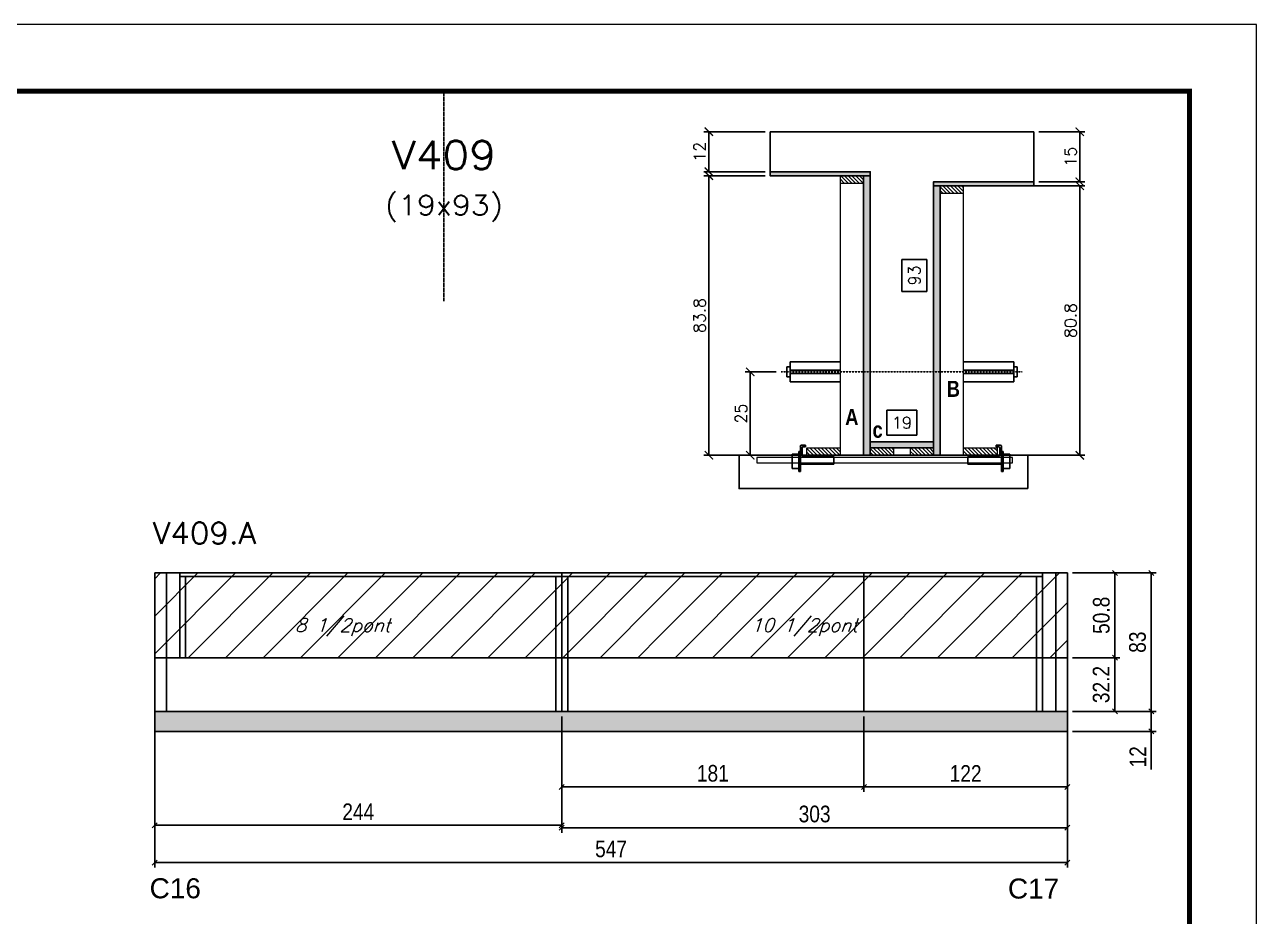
# Model space of a CAD drawing. Extents: x 137137 to 143418, y 10464 to 34486.
# Drawn here: x 141081 to 141819, y 25911 to 26446 of the extents above; entities that cross this region are included whole.
import ezdxf
from ezdxf.enums import TextEntityAlignment as Align

# ---------------------------------------------------------------- set-up
doc = ezdxf.new("R2010")
doc.units = 0
doc.linetypes.add('DASHED', pattern=[0.75, 0.5, -0.25])
doc.linetypes.add('HIDDEN', pattern=[0.375, 0.25, -0.125])
for name, color, linetype in [('5', 5, 'Continuous'), ('barrote', 251, 'Continuous'), ('COTA', 241, 'Continuous'), ('Cota Seção (2x)', 4, 'Continuous'), ('detalhes', 4, 'Continuous'), ('Painéis', 200, 'Continuous'), ('presilha', 1, 'Continuous'), ('Reaproveitamento', 251, 'Continuous'), ('SARR_2.2x7', 40, 'Continuous'), ('SARR_3.5x7', 81, 'Continuous'), ('TENSOR', 3, 'Continuous'), ('texto', 7, 'Continuous'), ('Texto de Titulo', 7, 'Continuous'), ('Texto Qtd Sarr', 242, 'Continuous')]:
    doc.layers.add(name, color=color, linetype=linetype)
for name, color, linetype, lineweight in [('CONCRETO', 251, 'Continuous', 25), ('Folhas', 255, 'Continuous', 9), ('Hachura', 251, 'Continuous', 9), ('Madeira', 126, 'Continuous', 18), ('SARRAFO DE PRESSAO', 251, 'DASHED', 9), ('SCO-___-LAJ', 2, 'Continuous', 0), ('Texto Seção', 7, 'Continuous', 15)]:
    doc.layers.add(name, color=color, linetype=linetype, lineweight=lineweight)
doc.styles.add('COTA TECNICA', font='techl___.ttf', dxfattribs={"height": 10})
doc.styles.add('REGUA-120', font='ROMANS.shx', dxfattribs={"height": 15})
doc.styles.add('Romans', font='romans.shx')
doc.styles.get("Standard").update_dxf_attribs({"font": 'arial.ttf'})
doc.styles.add('TECNICA', font='techb___.ttf', dxfattribs={"height": 10})
doc.dimstyles.new('Cota Seção (2x)', dxfattribs={"dimtxt": 7, "dimasz": 5, "dimexe": 3, "dimexo": 3, "dimgap": 2, "dimtad": 3, "dimdec": 1, "dimlfac": 0.5, "dimzin": 12, "dimdsep": 46, "dimtxsty": 'Romans', "dimblk": 'ARCHTICK', "dimcen": 0, "dimclrd": 4, "dimclre": 4, "dimclrt": 1, "dimadec": 1, "dimazin": 3, "dimtfac": 1, "dimtdec": 1, "dimtmove": 0, "dimatfit": 3, "dimldrblk": 'OBLIQUE', "dimfxl": 1, "dimtolj": 1, "dimtzin": 12, "dimarcsym": 0})
doc.dimstyles.new('Cota Seção interna', dxfattribs={"dimtxt": 7, "dimasz": 6, "dimexe": 0.18, "dimexo": 2, "dimgap": -4, "dimtad": 3, "dimdec": 1, "dimlfac": 0.5, "dimzin": 12, "dimdsep": 46, "dimtxsty": 'Romans', "dimblk": 'ARCHTICK', "dimcen": 0.09, "dimse1": 1, "dimse2": 1, "dimsd1": 1, "dimsd2": 1, "dimclrd": 180, "dimclre": 5, "dimclrt": 1, "dimadec": 0, "dimazin": 3, "dimtfac": 1, "dimtdec": 1, "dimtofl": 0, "dimtmove": 0, "dimatfit": 3, "dimldrblk": 'ARCHTICK', "dimfxl": 1, "dimtolj": 1, "dimtzin": 0, "dimarcsym": 0})
doc.dimstyles.new('PAINEL', dxfattribs={"dimtxt": 10, "dimasz": 3, "dimexe": 3, "dimexo": 3, "dimgap": 3, "dimtad": 1, "dimdec": 1, "dimzin": 12, "dimdsep": 46, "dimtxsty": 'COTA TECNICA', "dimblk1": 'OBLIQUE', "dimblk2": 'OBLIQUE', "dimsah": 1, "dimcen": 0.9, "dimclrd": 4, "dimclre": 4, "dimclrt": 240, "dimadec": 1, "dimazin": 3, "dimtfac": 1, "dimtdec": 1, "dimtmove": 0, "dimatfit": 3, "dimfxl": 1, "dimtolj": 1, "dimtzin": 12, "dimarcsym": 0})
pattern_1 = [(45, (1607.533, 49.999), (-11.2253202, 11.2253202), [])]

# ---------------------------------------------------------------- blocks, each defined once
blk = doc.blocks.new('9999999999')
at = {"layer": 'Folhas'}
blk.add_lwpolyline([(98138.98, 34190.21), (99623.98, 34190.21), (99623.98, 35240.21), (98138.98, 35240.21)], close=True, dxfattribs=at)
at = {"layer": 'Folhas', "color": 30, "const_width": 3}
blk.add_lwpolyline([(98213.98, 34230.21), (99583.98, 34230.21), (99583.98, 35200.21), (98213.98, 35200.21)], close=True, dxfattribs=at)
blk = doc.blocks.new('titulo1')
at = {"layer": 'Defpoints', "color": 252, "linetype": 'HIDDEN', "ltscale": 2}
blk.add_line((0, 0), (0, 125), dxfattribs=at)
at = {"layer": 'Defpoints', "style": 'Romans', "oblique": 15}
blk.add_attdef('FOLHA', text='', height=10, dxfattribs=at).set_placement((0, 15.58), align=Align.MIDDLE_CENTER)
at = {"layer": 'Texto Qtd Sarr', "color": 3, "style": 'Romans', "oblique": 15}
for tag, height, p in [('TITULO', 17, (0, 71.45)), ('SEÇÃO', 12, (0, 41.55))]:
    blk.add_attdef(tag, text='', height=height, dxfattribs=at).set_placement(p, align=Align.MIDDLE_CENTER)
blk = doc.blocks.new('_ArchTick')
at = {"color": 0, "linetype": 'ByBlock', "const_width": 0.15}
blk.add_lwpolyline([(-0.5, -0.5), (0.5, 0.5)], dxfattribs=at)
blk = doc.blocks.new('*D669')
at = {"layer": 'COTA', "color": 4, "lineweight": -2, "transparency": 16777216}
for p, q in [((141524.87, 26355.16), (141488.16, 26355.16)), ((141491.16, 26187.56), (141491.16, 26355.16)), ((141542.47, 26187.56), (141488.16, 26187.56))]:
    blk.add_line(p, q, dxfattribs=at)
at = {"layer": 'Defpoints', "color": 0, "transparency": 16777216}
for p in [(141491.16, 26355.16), (141527.87, 26355.16), (141545.47, 26187.56)]:
    blk.add_point(p, dxfattribs=at)
at = {"layer": 'COTA', "color": 4, "lineweight": -2, "transparency": 16777216, "xscale": 5, "yscale": 5, "zscale": 5}
for p, rotation in [((141491.16, 26355.16), 90), ((141491.16, 26187.56), 270)]:
    blk.add_blockref('_ArchTick', p, dxfattribs=dict(at, rotation=rotation))
at = {"layer": 'COTA', "color": 1, "transparency": 16777216, "insert": (141485.66, 26271.36), "char_height": 7, "attachment_point": 5, "rotation": 90, "style": 'Romans'}
blk.add_mtext('\\A1;83.8', dxfattribs=at)
blk = doc.blocks.new('_Oblique')
at = {"color": 0, "linetype": 'ByBlock', "lineweight": -2}
blk.add_line((-0.5, -0.5), (0.5, 0.5), dxfattribs=at)
blk = doc.blocks.new('*D670')
at = {"layer": 'COTA', "color": 4, "lineweight": -2, "transparency": 16777216}
for p, q in [((141524.87, 26381.56), (141488.16, 26381.56)), ((141491.16, 26357.56), (141491.16, 26381.56)), ((141524.87, 26357.56), (141488.16, 26357.56))]:
    blk.add_line(p, q, dxfattribs=at)
at = {"layer": 'Defpoints', "color": 0, "transparency": 16777216}
for p in [(141491.16, 26381.56), (141527.87, 26381.56), (141527.87, 26357.56)]:
    blk.add_point(p, dxfattribs=at)
at = {"layer": 'COTA', "color": 4, "lineweight": -2, "transparency": 16777216, "xscale": 5, "yscale": 5, "zscale": 5}
for p, rotation in [((141491.16, 26381.56), 90), ((141491.16, 26357.56), 270)]:
    blk.add_blockref('_ArchTick', p, dxfattribs=dict(at, rotation=rotation))
at = {"layer": 'COTA', "color": 1, "transparency": 16777216, "insert": (141485.66, 26369.56), "char_height": 7, "attachment_point": 5, "rotation": 90, "style": 'Romans'}
blk.add_mtext('\\A1;12', dxfattribs=at)
blk = doc.blocks.new('*D671')
at = {"layer": 'Cota Seção (2x)', "color": 180, "lineweight": -2, "transparency": 16777216}
for p, q in [((141621.87, 26305.03), (141606.87, 26305.03)), ((141606.87, 26305.03), (141606.87, 26285.7)), ((141621.87, 26285.7), (141621.87, 26305.03)), ((141606.87, 26285.7), (141621.87, 26285.7))]:
    blk.add_line(p, q, dxfattribs=at)
at = {"layer": 'Defpoints', "color": 0, "transparency": 16777216}
for p in [(141587.87, 26381.56), (141625.87, 26381.56), (141587.87, 26195.56)]:
    blk.add_point(p, dxfattribs=at)
at = {"layer": 'Cota Seção (2x)', "color": 1, "transparency": 16777216, "insert": (141614.37, 26295.36), "char_height": 7, "attachment_point": 5, "rotation": 90, "style": 'Romans'}
blk.add_mtext('\\A1;93', dxfattribs=at)
blk = doc.blocks.new('PRESILHA METÁLICA 1')
at = {"layer": 'presilha'}
for p, q in [((0, 13), (6, 13)), ((0, 13), (0, 0)), ((6, 15.5), (7.5, 15.5)), ((6, -2.5), (6, 15.5)), ((6, 13), (6, 0)), ((7.5, 10.6), (7.5, 19.9)), ((7.5, 15.5), (7.5, -2.5)), ((12, 21), (8.6, 21)), ((9, 11.6), (9, 18.9)), ((12, 19.5), (9.6, 19.5)), ((12, 21), (12, 19.5)), ((6, 0), (0, 0)), ((37.5, 4.1), (7.5, 4.1)), ((37.5, 11), (9.6, 11)), ((37.5, 11), (37.5, 4.1)), ((7.5, -2.5), (6, -2.5))]:
    blk.add_line(p, q, dxfattribs=at)
for centre, radius, start, end in [((8.6, 19.9), 1.14, 90, 180), ((9.6, 18.9), 0.57, 90, 180), ((9.6, 11.6), 0.57, 180, 270)]:
    blk.add_arc(centre, radius, start, end, dxfattribs=at)
blk = doc.blocks.new('*D672')
at = {"layer": 'Cota Seção (2x)', "color": 180, "lineweight": -2, "transparency": 16777216}
for p, q in [((141615.87, 26214.56), (141597.87, 26214.56)), ((141597.87, 26214.56), (141597.87, 26199.56)), ((141615.87, 26199.56), (141615.87, 26214.56)), ((141597.87, 26199.56), (141615.87, 26199.56))]:
    blk.add_line(p, q, dxfattribs=at)
at = {"layer": 'Defpoints', "color": 0, "transparency": 16777216}
for p in [(141587.87, 26195.56), (141587.87, 26187.56), (141625.87, 26187.56)]:
    blk.add_point(p, dxfattribs=at)
at = {"layer": 'Cota Seção (2x)', "color": 1, "transparency": 16777216, "insert": (141606.87, 26207.06), "char_height": 7, "attachment_point": 5, "style": 'Romans'}
blk.add_mtext('\\A1;19', dxfattribs=at)
blk = doc.blocks.new('*D673')
at = {"layer": 'COTA', "color": 4, "lineweight": -2, "transparency": 16777216}
for p, q in [((141646.87, 26349.16), (141716.44, 26349.16)), ((141713.44, 26349.16), (141713.44, 26187.56)), ((141646.87, 26187.56), (141716.44, 26187.56))]:
    blk.add_line(p, q, dxfattribs=at)
at = {"layer": 'Defpoints', "color": 0, "transparency": 16777216}
for p in [(141643.87, 26349.16), (141643.87, 26187.56), (141713.44, 26187.56)]:
    blk.add_point(p, dxfattribs=at)
at = {"layer": 'COTA', "color": 4, "lineweight": -2, "transparency": 16777216, "xscale": 5, "yscale": 5, "zscale": 5}
for p, rotation in [((141713.44, 26349.16), 90), ((141713.44, 26187.56), 270)]:
    blk.add_blockref('_ArchTick', p, dxfattribs=dict(at, rotation=rotation))
at = {"layer": 'COTA', "color": 1, "transparency": 16777216, "insert": (141707.94, 26268.36), "char_height": 7, "attachment_point": 5, "rotation": 90, "style": 'Romans'}
blk.add_mtext('\\A1;80.8', dxfattribs=at)
blk = doc.blocks.new('*D674')
at = {"layer": 'COTA', "color": 4, "lineweight": -2, "transparency": 16777216}
for p, q in [((141531.57, 26237.53), (141513.02, 26237.53)), ((141516.02, 26237.53), (141516.02, 26187.56)), ((141531.57, 26187.56), (141513.02, 26187.56))]:
    blk.add_line(p, q, dxfattribs=at)
at = {"layer": 'Defpoints', "color": 0, "transparency": 16777216}
for p in [(141534.57, 26237.53), (141516.02, 26187.56), (141534.57, 26187.56)]:
    blk.add_point(p, dxfattribs=at)
at = {"layer": 'COTA', "color": 4, "lineweight": -2, "transparency": 16777216, "xscale": 5, "yscale": 5, "zscale": 5}
for p, rotation in [((141516.02, 26237.53), 90), ((141516.02, 26187.56), 270)]:
    blk.add_blockref('_ArchTick', p, dxfattribs=dict(at, rotation=rotation))
at = {"layer": 'COTA', "color": 1, "transparency": 16777216, "insert": (141510.52, 26212.55), "char_height": 7, "attachment_point": 5, "rotation": 90, "style": 'Romans'}
blk.add_mtext('\\A1;25', dxfattribs=at)
blk = doc.blocks.new('*D744')
at = {"layer": 'COTA', "color": 4, "linetype": 'ByBlock', "lineweight": -2, "transparency": 16777216}
for p, q in [((141403.05, 26031.02), (141403.05, 25961.24)), ((141706.05, 26031.02), (141706.05, 25961.24)), ((141403.05, 25964.24), (141706.05, 25964.24))]:
    blk.add_line(p, q, dxfattribs=at)
at = {"layer": 'Defpoints', "color": 0, "linetype": 'ByBlock', "transparency": 16777216}
for p in [(141403.05, 26034.02), (141706.05, 26034.02), (141706.05, 25964.24)]:
    blk.add_point(p, dxfattribs=at)
at = {"layer": 'COTA', "color": 4, "linetype": 'ByBlock', "lineweight": -2, "transparency": 16777216, "xscale": 3, "yscale": 3, "zscale": 3, "rotation": 180}
blk.add_blockref('_Oblique', (141403.05, 25964.24), dxfattribs=at)
at = {"layer": 'COTA', "color": 4, "linetype": 'ByBlock', "lineweight": -2, "transparency": 16777216, "xscale": 3, "yscale": 3, "zscale": 3}
blk.add_blockref('_Oblique', (141706.05, 25964.24), dxfattribs=at)
at = {"layer": 'COTA', "color": 240, "linetype": 'ByBlock', "transparency": 16777216, "insert": (141554.55, 25972.46), "char_height": 10, "attachment_point": 5, "style": 'COTA TECNICA'}
blk.add_mtext('\\A1;303', dxfattribs=at)
blk = doc.blocks.new('*D745')
at = {"layer": 'COTA', "color": 4, "linetype": 'ByBlock', "lineweight": -2, "transparency": 16777216}
for p, q in [((141403.05, 26031.02), (141403.05, 25985.76)), ((141584.05, 26031.02), (141584.05, 25985.76)), ((141584.05, 25988.76), (141403.05, 25988.76))]:
    blk.add_line(p, q, dxfattribs=at)
at = {"layer": 'Defpoints', "color": 0, "linetype": 'ByBlock', "transparency": 16777216}
for p in [(141403.05, 26034.02), (141584.05, 26034.02), (141403.05, 25988.76)]:
    blk.add_point(p, dxfattribs=at)
at = {"layer": 'COTA', "color": 4, "linetype": 'ByBlock', "lineweight": -2, "transparency": 16777216, "xscale": 3, "yscale": 3, "zscale": 3, "rotation": 180}
blk.add_blockref('_Oblique', (141403.05, 25988.76), dxfattribs=at)
at = {"layer": 'COTA', "color": 4, "linetype": 'ByBlock', "lineweight": -2, "transparency": 16777216, "xscale": 3, "yscale": 3, "zscale": 3}
blk.add_blockref('_Oblique', (141584.05, 25988.76), dxfattribs=at)
at = {"layer": 'COTA', "color": 240, "linetype": 'ByBlock', "transparency": 16777216, "insert": (141493.55, 25996.85), "char_height": 10, "attachment_point": 5, "style": 'COTA TECNICA'}
blk.add_mtext('\\A1;181', dxfattribs=at)
blk = doc.blocks.new('*D746')
at = {"layer": 'COTA', "color": 4, "linetype": 'ByBlock', "lineweight": -2, "transparency": 16777216}
for p, q in [((141584.05, 26031.02), (141584.05, 25985.76)), ((141706.05, 26031.02), (141706.05, 25985.76)), ((141584.05, 25988.76), (141706.05, 25988.76))]:
    blk.add_line(p, q, dxfattribs=at)
at = {"layer": 'Defpoints', "color": 0, "linetype": 'ByBlock', "transparency": 16777216}
for p in [(141584.05, 26034.02), (141706.05, 26034.02), (141706.05, 25988.76)]:
    blk.add_point(p, dxfattribs=at)
at = {"layer": 'COTA', "color": 4, "linetype": 'ByBlock', "lineweight": -2, "transparency": 16777216, "xscale": 3, "yscale": 3, "zscale": 3, "rotation": 180}
blk.add_blockref('_Oblique', (141584.05, 25988.76), dxfattribs=at)
at = {"layer": 'COTA', "color": 4, "linetype": 'ByBlock', "lineweight": -2, "transparency": 16777216, "xscale": 3, "yscale": 3, "zscale": 3}
blk.add_blockref('_Oblique', (141706.05, 25988.76), dxfattribs=at)
at = {"layer": 'COTA', "color": 240, "linetype": 'ByBlock', "transparency": 16777216, "insert": (141645.05, 25996.82), "char_height": 10, "attachment_point": 5, "style": 'COTA TECNICA'}
blk.add_mtext('\\A1;122', dxfattribs=at)
blk = doc.blocks.new('*D747')
at = {"layer": 'COTA', "color": 4, "linetype": 'ByBlock', "lineweight": -2, "transparency": 16777216}
for p, q in [((141709.05, 26117.02), (141737.53, 26117.02)), ((141734.53, 26117.02), (141734.53, 26066.22)), ((141709.05, 26066.22), (141737.53, 26066.22))]:
    blk.add_line(p, q, dxfattribs=at)
at = {"layer": 'Defpoints', "color": 0, "linetype": 'ByBlock', "transparency": 16777216}
for p in [(141706.05, 26117.02), (141706.05, 26066.22), (141734.53, 26066.22)]:
    blk.add_point(p, dxfattribs=at)
at = {"layer": 'COTA', "color": 4, "linetype": 'ByBlock', "lineweight": -2, "transparency": 16777216, "xscale": 3, "yscale": 3, "zscale": 3}
for p, rotation in [((141734.53, 26117.02), 90), ((141734.53, 26066.22), 270)]:
    blk.add_blockref('_Oblique', p, dxfattribs=dict(at, rotation=rotation))
at = {"layer": 'COTA', "color": 240, "linetype": 'ByBlock', "transparency": 16777216, "insert": (141726.4, 26091.62), "char_height": 10, "attachment_point": 5, "rotation": 90, "style": 'COTA TECNICA'}
blk.add_mtext('\\A1;50.8', dxfattribs=at)
blk = doc.blocks.new('*D748')
at = {"layer": 'COTA', "color": 4, "linetype": 'ByBlock', "lineweight": -2, "transparency": 16777216}
for p, q in [((141709.05, 26034.02), (141759.34, 26034.02)), ((141756.34, 26034.02), (141756.34, 26022.02)), ((141709.05, 26022.02), (141759.34, 26022.02)), ((141756.34, 26022.02), (141756.34, 25999.11))]:
    blk.add_line(p, q, dxfattribs=at)
at = {"layer": 'Defpoints', "color": 0, "linetype": 'ByBlock', "transparency": 16777216}
for p in [(141706.05, 26034.02), (141756.34, 26034.02), (141706.05, 26022.02)]:
    blk.add_point(p, dxfattribs=at)
at = {"layer": 'COTA', "color": 4, "linetype": 'ByBlock', "lineweight": -2, "transparency": 16777216, "xscale": 3, "yscale": 3, "zscale": 3}
for p, rotation in [((141756.34, 26034.02), 90), ((141756.34, 26022.02), 270)]:
    blk.add_blockref('_Oblique', p, dxfattribs=dict(at, rotation=rotation))
at = {"layer": 'COTA', "color": 240, "linetype": 'ByBlock', "transparency": 16777216, "insert": (141748.28, 26006.77), "char_height": 10, "attachment_point": 5, "rotation": 90, "style": 'COTA TECNICA'}
blk.add_mtext('\\A1;12', dxfattribs=at)
blk = doc.blocks.new('*D749')
at = {"layer": 'COTA', "color": 4, "linetype": 'ByBlock', "lineweight": -2, "transparency": 16777216}
for p, q in [((141709.05, 26117.02), (141759.34, 26117.02)), ((141756.34, 26034.02), (141756.34, 26117.02)), ((141709.05, 26034.02), (141759.34, 26034.02))]:
    blk.add_line(p, q, dxfattribs=at)
at = {"layer": 'Defpoints', "color": 0, "linetype": 'ByBlock', "transparency": 16777216}
for p in [(141706.05, 26117.02), (141756.34, 26117.02), (141706.05, 26034.02)]:
    blk.add_point(p, dxfattribs=at)
at = {"layer": 'COTA', "color": 4, "linetype": 'ByBlock', "lineweight": -2, "transparency": 16777216, "xscale": 3, "yscale": 3, "zscale": 3}
for p, rotation in [((141756.34, 26117.02), 90), ((141756.34, 26034.02), 270)]:
    blk.add_blockref('_Oblique', p, dxfattribs=dict(at, rotation=rotation))
at = {"layer": 'COTA', "color": 240, "linetype": 'ByBlock', "transparency": 16777216, "insert": (141748.1, 26075.52), "char_height": 10, "attachment_point": 5, "rotation": 90, "style": 'COTA TECNICA'}
blk.add_mtext('\\A1;83', dxfattribs=at)
blk = doc.blocks.new('*D750')
at = {"layer": 'COTA', "color": 4, "linetype": 'ByBlock', "lineweight": -2, "transparency": 16777216}
for p, q in [((141159.05, 26031.02), (141159.05, 25940.43)), ((141706.05, 26031.02), (141706.05, 25940.43)), ((141159.05, 25943.43), (141706.05, 25943.43))]:
    blk.add_line(p, q, dxfattribs=at)
at = {"layer": 'Defpoints', "color": 0, "linetype": 'ByBlock', "transparency": 16777216}
for p in [(141159.05, 26034.02), (141706.05, 26034.02), (141706.05, 25943.43)]:
    blk.add_point(p, dxfattribs=at)
at = {"layer": 'COTA', "color": 4, "linetype": 'ByBlock', "lineweight": -2, "transparency": 16777216, "xscale": 3, "yscale": 3, "zscale": 3, "rotation": 180}
blk.add_blockref('_Oblique', (141159.05, 25943.43), dxfattribs=at)
at = {"layer": 'COTA', "color": 4, "linetype": 'ByBlock', "lineweight": -2, "transparency": 16777216, "xscale": 3, "yscale": 3, "zscale": 3}
blk.add_blockref('_Oblique', (141706.05, 25943.43), dxfattribs=at)
at = {"layer": 'COTA', "color": 240, "linetype": 'ByBlock', "transparency": 16777216, "insert": (141432.55, 25951.54), "char_height": 10, "attachment_point": 5, "style": 'COTA TECNICA'}
blk.add_mtext('\\A1;547', dxfattribs=at)
blk = doc.blocks.new('*D1090')
at = {"layer": 'COTA', "color": 4, "lineweight": -2, "transparency": 16777216}
for p, q in [((141688.87, 26381.56), (141716.44, 26381.56)), ((141713.44, 26351.56), (141713.44, 26381.56)), ((141688.87, 26351.56), (141716.44, 26351.56))]:
    blk.add_line(p, q, dxfattribs=at)
at = {"layer": 'Defpoints', "color": 0, "transparency": 16777216}
for p in [(141685.87, 26381.56), (141713.44, 26381.56), (141685.87, 26351.56)]:
    blk.add_point(p, dxfattribs=at)
at = {"layer": 'COTA', "color": 4, "lineweight": -2, "transparency": 16777216, "xscale": 5, "yscale": 5, "zscale": 5}
for p, rotation in [((141713.44, 26381.56), 90), ((141713.44, 26351.56), 270)]:
    blk.add_blockref('_ArchTick', p, dxfattribs=dict(at, rotation=rotation))
at = {"layer": 'COTA', "color": 1, "transparency": 16777216, "insert": (141707.94, 26366.56), "char_height": 7, "attachment_point": 5, "rotation": 90, "style": 'Romans'}
blk.add_mtext('\\A1;15', dxfattribs=at)
blk = doc.blocks.new('*D1190')
at = {"layer": 'COTA', "color": 4, "lineweight": -2, "ltscale": 25, "transparency": 16777216}
for p, q in [((141709.05, 26066.22), (141737.53, 26066.22)), ((141734.53, 26034.02), (141734.53, 26066.22)), ((141709.05, 26034.02), (141737.53, 26034.02))]:
    blk.add_line(p, q, dxfattribs=at)
at = {"layer": 'Defpoints', "color": 0, "ltscale": 25, "transparency": 16777216}
for p in [(141706.05, 26066.22), (141734.53, 26066.22), (141706.05, 26034.02)]:
    blk.add_point(p, dxfattribs=at)
at = {"layer": 'COTA', "color": 4, "lineweight": -2, "ltscale": 25, "transparency": 16777216, "xscale": 3, "yscale": 3, "zscale": 3}
for p, rotation in [((141734.53, 26066.22), 90), ((141734.53, 26034.02), 270)]:
    blk.add_blockref('_Oblique', p, dxfattribs=dict(at, rotation=rotation))
at = {"layer": 'COTA', "color": 240, "ltscale": 25, "transparency": 16777216, "insert": (141726.31, 26050.12), "char_height": 10, "attachment_point": 5, "rotation": 90, "style": 'COTA TECNICA'}
blk.add_mtext('\\A1;32.2', dxfattribs=at)
blk = doc.blocks.new('*D1192')
at = {"layer": 'COTA', "color": 4, "lineweight": -2, "ltscale": 25, "transparency": 16777216}
for p, q in [((141159.05, 26031.02), (141159.05, 25962.74)), ((141403.05, 26031.02), (141403.05, 25962.74)), ((141159.05, 25965.74), (141403.05, 25965.74))]:
    blk.add_line(p, q, dxfattribs=at)
at = {"layer": 'Defpoints', "color": 0, "ltscale": 25, "transparency": 16777216}
for p in [(141159.05, 26034.02), (141403.05, 26034.02), (141403.05, 25965.74)]:
    blk.add_point(p, dxfattribs=at)
at = {"layer": 'COTA', "color": 4, "lineweight": -2, "ltscale": 25, "transparency": 16777216, "xscale": 3, "yscale": 3, "zscale": 3, "rotation": 180}
blk.add_blockref('_Oblique', (141159.05, 25965.74), dxfattribs=at)
at = {"layer": 'COTA', "color": 4, "lineweight": -2, "ltscale": 25, "transparency": 16777216, "xscale": 3, "yscale": 3, "zscale": 3}
blk.add_blockref('_Oblique', (141403.05, 25965.74), dxfattribs=at)
at = {"layer": 'COTA', "color": 240, "ltscale": 25, "transparency": 16777216, "insert": (141281.05, 25973.82), "char_height": 10, "attachment_point": 5, "style": 'COTA TECNICA'}
blk.add_mtext('\\A1;244', dxfattribs=at)

msp = doc.modelspace()

# ---------------------------------------------------------------- hatches: boundary and pattern name
at = {"layer": 'COTA', "ltscale": 25}
h = msp.add_hatch(dxfattribs=at)
h.set_pattern_fill('AR-CONC', color=256, scale=0.03)
h.set_pattern_definition([(50, (1592.0416, -6840.6517), (5.46554007, -0.47817257), [0.5715, -6.2865]), (355, (1592.0416, -6840.652), (-1.05730264, 5.73170536), [0.4572, -5.02921753]), (100.4514447, (1592.497, -6840.6916), (4.40823741, 5.25353256), [0.48570026, -5.34270734]), (46.1842, (1592.0416, -6839.128), (8.13237123, -1.26126984), [0.85725, -9.42975]), (96.6355576, (1592.719, -6839.233), (7.122124, 7.42278374), [0.7285507, -8.01406824]), (351.184151, (1592.042, -6839.128), (7.122124, 7.42278374), [0.685799, -7.54379196]), (21, (1592.8036, -6839.5087), (4.54843174, -3.06795595), [0.5715, -6.2865]), (326, (1592.8036, -6839.509), (1.85406085, 5.52563898), [0.4572, -5.0292]), (71.451445, (1593.1826, -6839.7644), (6.40249258, 2.45768307), [0.48570026, -5.34269813]), (37.5, (1592.0416, -6840.6517), (0.092658098, 2.536651166), [0, -4.96824, 0, -5.1054, 0, -5.04825]), (7.5, (1592.0416, -6840.6517), (2.004589875, 3.005417245), [0, -2.91084, 0, -4.85394, 0, -1.92405]), (327.5, (1590.3423, -6840.6517), (4.067717855, -0.17186232), [0, -1.905, 0, -5.9436, 0, -7.8867]), (317.5, (1589.5803, -6840.6517), (4.44387544, 0.76279473), [0, -2.4765, 0, -3.94716, 0, -5.6007])])
h.paths.add_polyline_path([(141706.05, 26034.02), (141706.05, 26022.02), (141159.05, 26022.02), (141159.05, 26034.02)])
at = {"layer": 'Hachura'}
h = msp.add_hatch(color=256, dxfattribs=at)
h.dxf.hatch_style = 1
h.paths.add_polyline_path([(141587.87, 26355.16), (141587.87, 26357.56), (141527.87, 26357.56), (141527.87, 26355.16)])
h = msp.add_hatch(dxfattribs=at)
h.set_pattern_fill('ANSI31', color=256, scale=0.5, angle=270, style=0)
h.set_pattern_definition([(315, (164497.6938, 18047.518), (1.12253202, 1.12253202), [])])
h.paths.add_polyline_path([(141583.87, 26350.76), (141583.87, 26355.16), (141569.87, 26355.16), (141569.87, 26350.76)])
h = msp.add_hatch(color=256, dxfattribs=at)
h.dxf.hatch_style = 1
h.paths.add_polyline_path([(141583.87, 26355.16), (141587.87, 26355.16), (141587.87, 26187.56), (141583.87, 26187.56)])
h = msp.add_hatch(color=256, dxfattribs=at)
h.dxf.hatch_style = 1
h.paths.add_polyline_path([(141685.87, 26349.16), (141685.87, 26351.56), (141625.87, 26351.56), (141625.87, 26349.16)])
h = msp.add_hatch(color=256, dxfattribs=at)
h.dxf.hatch_style = 1
h.paths.add_polyline_path([(141625.87, 26349.16), (141629.87, 26349.16), (141629.87, 26187.56), (141625.87, 26187.56)])
h = msp.add_hatch(dxfattribs=at)
h.set_pattern_fill('ANSI31', color=256, scale=0.5, angle=270, style=0)
h.set_pattern_definition([(315, (164437.6938, 18041.518), (1.12253202, 1.12253202), [])])
h.paths.add_polyline_path([(141643.87, 26344.76), (141643.87, 26349.16), (141629.87, 26349.16), (141629.87, 26344.76)])
h = msp.add_hatch(dxfattribs=at)
h.set_pattern_fill('ANSI31', color=256, scale=0.5, angle=270, style=0)
h.set_pattern_definition([(315, (164497.6938, 17957.918), (1.12253202, 1.12253202), [])])
h.paths.add_polyline_path([(141549.87, 26187.56), (141549.87, 26191.96), (141569.87, 26191.96), (141569.87, 26187.56)])
h = msp.add_hatch(color=256, dxfattribs=at)
h.dxf.hatch_style = 1
h.paths.add_polyline_path([(141625.87, 26191.96), (141625.87, 26195.56), (141587.87, 26195.56), (141587.87, 26191.96)])
h = msp.add_hatch(dxfattribs=at)
h.set_pattern_fill('ANSI31', color=256, scale=0.5, angle=270, style=0)
h.set_pattern_definition([(315, (164506.4938, 17957.918), (1.12253202, 1.12253202), [])])
h.paths.add_polyline_path([(141587.87, 26187.56), (141587.87, 26191.96), (141601.87, 26191.96), (141601.87, 26187.56)])
h = msp.add_hatch(dxfattribs=at)
h.set_pattern_fill('ANSI31', color=256, scale=0.5, angle=270, style=0)
h.set_pattern_definition([(315, (164506.4958, 17957.918), (1.12253202, 1.12253202), [])])
h.paths.add_polyline_path([(141625.87, 26187.56), (141625.87, 26191.96), (141611.87, 26191.96), (141611.87, 26187.56)])
h = msp.add_hatch(dxfattribs=at)
h.set_pattern_fill('ANSI31', color=256, scale=0.5, angle=270, style=0)
h.set_pattern_definition([(315, (164403.6938, 17957.918), (1.12253202, 1.12253202), [])])
h.paths.add_polyline_path([(141643.87, 26187.56), (141643.87, 26191.96), (141663.87, 26191.96), (141663.87, 26187.56)])
at = {"layer": 'Reaproveitamento', "ltscale": 25}
h = msp.add_hatch(dxfattribs=at)
h.set_pattern_fill('ANSI31', color=256, scale=5)
h.set_pattern_definition(pattern_1)
h.paths.add_polyline_path([(141159.05, 26117.02), (141159.05, 26066.22), (141403.05, 26066.22), (141403.05, 26117.02)])
h.paths.add_polyline_path([(141235.29, 26076.44), (141302.91, 26076.44), (141308.41, 26092.42), (141240.79, 26092.42)], flags=24)
h = msp.add_hatch(dxfattribs=at)
h.set_pattern_fill('ANSI31', color=256, scale=5)
h.set_pattern_definition(pattern_1)
h.paths.add_polyline_path([(141462.05, 26117.02), (141403.05, 26117.02), (141403.05, 26066.22), (141462.05, 26066.22)])
h = msp.add_hatch(dxfattribs=at)
h.set_pattern_fill('ANSI31', color=256, scale=5)
h.set_pattern_definition(pattern_1)
h.paths.add_polyline_path([(141706.05, 26117.02), (141462.05, 26117.02), (141462.05, 26066.22), (141706.05, 26066.22)])
h.paths.add_polyline_path([(141508.04, 26076.44), (141582.13, 26076.44), (141587.63, 26092.42), (141513.54, 26092.42)], flags=24)

# ---------------------------------------------------------------- linework, layer by layer
at = {"ltscale": 3}
for p, q in [((141539.87, 26243.53), (141539.87, 26231.53)), ((141539.87, 26243.53), (141569.87, 26243.53)), ((141673.87, 26243.53), (141643.87, 26243.53)), ((141673.87, 26243.53), (141673.87, 26231.53)), ((141537.87, 26240.53), (141537.87, 26234.53)), ((141537.87, 26240.53), (141539.87, 26240.53)), ((141569.87, 26238.53), (141539.87, 26238.53)), ((141569.87, 26236.53), (141539.87, 26236.53)), ((141643.87, 26238.53), (141673.87, 26238.53)), ((141643.87, 26236.53), (141673.87, 26236.53)), ((141673.87, 26240.53), (141675.87, 26240.53)), ((141675.87, 26240.53), (141675.87, 26234.53)), ((141539.87, 26234.53), (141537.87, 26234.53)), ((141539.87, 26231.53), (141569.87, 26231.53)), ((141673.87, 26231.53), (141643.87, 26231.53)), ((141673.87, 26234.53), (141675.87, 26234.53))]:
    msp.add_line(p, q, dxfattribs=at)
at = {"layer": 'barrote'}
msp.add_lwpolyline([(141682.24, 26167.56), (141509.27, 26167.56), (141509.27, 26187.56), (141682.24, 26187.56)], close=True, dxfattribs=at)
at = {"layer": 'CONCRETO'}
for p, q in [((141527.87, 26357.56), (141527.87, 26381.56)), ((141527.87, 26381.56), (141587.87, 26381.56)), ((141587.87, 26381.56), (141587.87, 26381.56)), ((141587.87, 26381.56), (141685.87, 26381.56)), ((141685.87, 26351.56), (141685.87, 26381.56)), ((141587.87, 26357.56), (141527.87, 26357.56)), ((141587.87, 26195.56), (141587.87, 26357.56)), ((141625.87, 26195.56), (141587.87, 26195.56)), ((141625.87, 26191.96), (141625.87, 26195.56)), ((141625.87, 26191.96), (141625.87, 26191.96))]:
    msp.add_line(p, q, dxfattribs=at)
at = {"layer": 'COTA', "linetype": 'ByBlock'}
for p, q in [((141159.05, 26022.02), (141159.05, 26034.02)), ((141706.05, 26022.02), (141706.05, 26034.02)), ((141159.05, 26022.02), (141706.05, 26022.02))]:
    msp.add_line(p, q, dxfattribs=at)
at = {"layer": 'Madeira'}
for points in [[(141583.87, 26350.76), (141583.87, 26355.16), (141569.87, 26355.16), (141569.87, 26350.76)], [(141583.87, 26355.16), (141569.87, 26355.16), (141569.87, 26187.56), (141583.87, 26187.56)], [(141643.87, 26344.76), (141643.87, 26349.16), (141629.87, 26349.16), (141629.87, 26344.76)], [(141643.87, 26349.16), (141629.87, 26349.16), (141629.87, 26187.56), (141643.87, 26187.56)], [(141549.87, 26187.56), (141549.87, 26191.96), (141569.87, 26191.96), (141569.87, 26187.56)], [(141587.87, 26187.56), (141587.87, 26191.96), (141601.87, 26191.96), (141601.87, 26187.56)], [(141625.87, 26187.56), (141625.87, 26191.96), (141611.87, 26191.96), (141611.87, 26187.56)], [(141643.87, 26187.56), (141643.87, 26191.96), (141663.87, 26191.96), (141663.87, 26187.56)]]:
    msp.add_lwpolyline(points, close=True, dxfattribs=at)
at = {"layer": 'Painéis', "linetype": 'ByBlock'}
for p, q in [((141159.05, 26066.22), (141159.05, 26117.02)), ((141159.05, 26117.02), (141706.05, 26117.02)), ((141403.05, 26034.02), (141403.05, 26117.02)), ((141584.05, 26034.02), (141584.05, 26117.02)), ((141706.05, 26117.02), (141706.05, 26034.02)), ((141159.05, 26066.22), (141706.05, 26066.22)), ((141159.05, 26034.02), (141159.05, 26066.22)), ((141159.05, 26034.02), (141706.05, 26034.02))]:
    msp.add_line(p, q, dxfattribs=at)
at = {"layer": 'Painéis'}
for points in [[(141587.87, 26355.16), (141587.87, 26357.56), (141527.87, 26357.56), (141527.87, 26355.16)], [(141583.87, 26355.16), (141587.87, 26355.16), (141587.87, 26187.56), (141583.87, 26187.56)], [(141685.87, 26349.16), (141685.87, 26351.56), (141625.87, 26351.56), (141625.87, 26349.16)], [(141625.87, 26349.16), (141629.87, 26349.16), (141629.87, 26187.56), (141625.87, 26187.56)], [(141625.87, 26191.96), (141625.87, 26195.56), (141587.87, 26195.56), (141587.87, 26191.96)]]:
    msp.add_lwpolyline(points, close=True, dxfattribs=at)
at = {"layer": 'SARR_2.2x7', "linetype": 'Continuous'}
for p, q in [((141166.05, 26117.02), (141166.05, 26066.22)), ((141699.05, 26117.02), (141699.05, 26066.22)), ((141403.05, 26114.82), (141174.05, 26114.82)), ((141691.05, 26114.82), (141403.05, 26114.82)), ((141159.05, 26066.22), (141166.05, 26066.22)), ((141166.05, 26066.22), (141166.05, 26034.02)), ((141699.05, 26066.22), (141699.05, 26034.02))]:
    msp.add_line(p, q, dxfattribs=at)
at = {"layer": 'SARR_3.5x7'}
for p, q in [((141174.05, 26117.02), (141174.05, 26066.22)), ((141691.05, 26117.02), (141691.05, 26034.02)), ((141177.55, 26114.82), (141177.55, 26066.22)), ((141399.55, 26114.82), (141399.55, 26034.02)), ((141406.55, 26114.82), (141406.55, 26034.02)), ((141687.55, 26114.83), (141687.55, 26034.02))]:
    msp.add_line(p, q, dxfattribs=at)
at = {"layer": 'SCO-___-LAJ', "color": 1}
msp.add_lwpolyline([(141673.24, 26186.23), (141519.93, 26186.23), (141519.93, 26183.03), (141673.24, 26183.03)], close=True, dxfattribs=at)
at = {"layer": 'TENSOR', "linetype": 'HIDDEN', "ltscale": 0.5}
msp.add_line((141678.87, 26237.53), (141534.57, 26237.53), dxfattribs=at)

# ---------------------------------------------------------------- block references
at = {"layer": 'presilha', "yscale": 0.6666666666666666, "zscale": 0.6666666666666666}
for p, xscale in [((141541.01, 26179.6), 0.6666666666666666), ((141671.45, 26179.6), -0.6666666666666666)]:
    msp.add_blockref('PRESILHA METÁLICA 1', p, dxfattribs=dict(at, xscale=xscale))
at = {"layer": 'SARRAFO DE PRESSAO', "color": 6, "linetype": 'ByBlock'}
msp.add_blockref('9999999999', (42195.31, -8794.45), dxfattribs=at)
at = {"layer": 'Texto Seção'}
ref = msp.add_blockref('titulo1', (141332.38, 26280.01), dxfattribs=at)
ref.add_attrib('TITULO', 'V409', dxfattribs={"layer": 'Texto de Titulo', "color": 7, "height": 17, "style": 'Romans', "width": 1.1}).set_placement((141332.38, 26367.51), align=Align.MIDDLE_CENTER)
ref.add_attrib('SEÇÃO', '(19x93)', dxfattribs={"layer": 'Texto de Titulo', "color": 7, "height": 12, "style": 'Romans', "width": 1.1}).set_placement((141332.38, 26337.51), align=Align.MIDDLE_CENTER)

# ---------------------------------------------------------------- texts
at = {"layer": '5', "linetype": 'Continuous'}
for s, p in [('C16', (141156, 25921.98)), ('C17', (141670.4, 25921.81))]:
    msp.add_text(s, height=12, rotation=0.00004, dxfattribs=at).set_placement(p)
at = {"layer": 'detalhes', "style": 'TECNICA'}
for s, p in [('B', (141633.7, 26222.59)), ('A', (141572.87, 26205.75)), ('c', (141589.25, 26198.06))]:
    msp.add_text(s, height=9.6, dxfattribs=at).set_placement(p)
at = {"layer": 'texto', "color": 2, "char_height": 8, "attachment_point": 5, "style": 'Romans'}
for s, insert in [('{\\Q19;\\C256;8 1/2pont}', (141271.66, 26084.43)), ('{\\Q19;\\C256;10 1/2pont}', (141548.33, 26084.43))]:
    msp.add_mtext(s, dxfattribs=dict(at, insert=insert))
at = {"layer": 'Texto Seção', "style": 'REGUA-120', "width": 1.05}
msp.add_text('V409.A', height=13, dxfattribs=at).set_placement((141157.9, 26134.38))

# ---------------------------------------------------------------- dimensions: what is measured, and where the dimension line sits
at = {"layer": 'COTA'}
for base, p1, p2, picture, middle in [((141491.16, 26381.56), (141527.87, 26357.56), (141527.87, 26381.56), '*D670', (141485.66, 26369.56)), ((141713.44, 26381.56), (141685.87, 26351.56), (141685.87, 26381.56), '*D1090', (141707.94, 26366.56)), ((141491.16, 26355.16), (141545.47, 26187.56), (141527.87, 26355.16), '*D669', (141485.66, 26271.36)), ((141713.44, 26187.56), (141643.87, 26349.16), (141643.87, 26187.56), '*D673', (141707.94, 26268.36)), ((141516.02, 26187.56), (141534.57, 26237.53), (141534.57, 26187.56), '*D674', (141510.52, 26212.55))]:
    dim = msp.add_linear_dim(base=base, p1=p1, p2=p2, angle=90, dimstyle='Cota Seção (2x)', dxfattribs=at)
    dim.commit()
    dim.dimension.update_dxf_attribs({"geometry": picture, "text_midpoint": middle})
at = {"layer": 'COTA', "linetype": 'ByBlock'}
for p1, p2, distance, picture, middle in [((141706.05, 26117.02), (141706.05, 26066.22), 28.48, '*D747', (141726.4, 26091.62)), ((141706.05, 26034.02), (141706.05, 26117.02), -50.3, '*D749', (141748.1, 26075.52)), ((141159.05, 26034.02), (141706.05, 26034.02), -90.59, '*D750', (141432.55, 25951.54)), ((141403.05, 26034.02), (141706.05, 26034.02), -69.78, '*D744', (141554.55, 25972.46)), ((141584.05, 26034.02), (141403.05, 26034.02), 45.27, '*D745', (141493.55, 25996.85)), ((141584.05, 26034.02), (141706.05, 26034.02), -45.27, '*D746', (141645.05, 25996.82))]:
    dim = msp.add_aligned_dim(p1=p1, p2=p2, distance=distance, dimstyle='PAINEL', dxfattribs=at)
    dim.commit()
    dim.dimension.update_dxf_attribs({"geometry": picture, "text_midpoint": middle})
at = {"layer": 'COTA', "ltscale": 25}
dim = msp.add_linear_dim(base=(141734.53, 26066.22), p1=(141706.05, 26034.02), p2=(141706.05, 26066.22), angle=90, dimstyle='PAINEL', dxfattribs=at)
dim.commit()
dim.dimension.update_dxf_attribs({"geometry": '*D1190', "text_midpoint": (141734.53, 26050.12), "dimtype": 160})
dim = msp.add_linear_dim(base=(141403.05, 25965.74), p1=(141159.05, 26034.02), p2=(141403.05, 26034.02), dimstyle='PAINEL', dxfattribs=at)
dim.commit()
dim.dimension.update_dxf_attribs({"geometry": '*D1192', "text_midpoint": (141281.05, 25973.82)})
at = {"layer": 'COTA', "linetype": 'ByBlock'}
dim = msp.add_linear_dim(base=(141756.34, 26034.02), p1=(141706.05, 26022.02), p2=(141706.05, 26034.02), angle=90, dimstyle='PAINEL', dxfattribs=at)
dim.commit()
dim.dimension.update_dxf_attribs({"geometry": '*D748', "text_midpoint": (141756.34, 26006.77), "dimtype": 161})
at = {"layer": 'Cota Seção (2x)'}
for base, p1, p2, angle, picture, middle in [((141625.87, 26381.56), (141587.87, 26195.56), (141587.87, 26381.56), 90, '*D671', (141625.87, 26295.36)), ((141587.87, 26195.56), (141625.87, 26187.56), (141587.87, 26187.56), 180, '*D672', (141606.87, 26195.56))]:
    dim = msp.add_linear_dim(base=base, p1=p1, p2=p2, angle=angle, dimstyle='Cota Seção interna', dxfattribs=at)
    dim.commit()
    dim.dimension.update_dxf_attribs({"geometry": picture, "text_midpoint": middle, "dimtype": 160})

doc.saveas('drawing.dxf')
